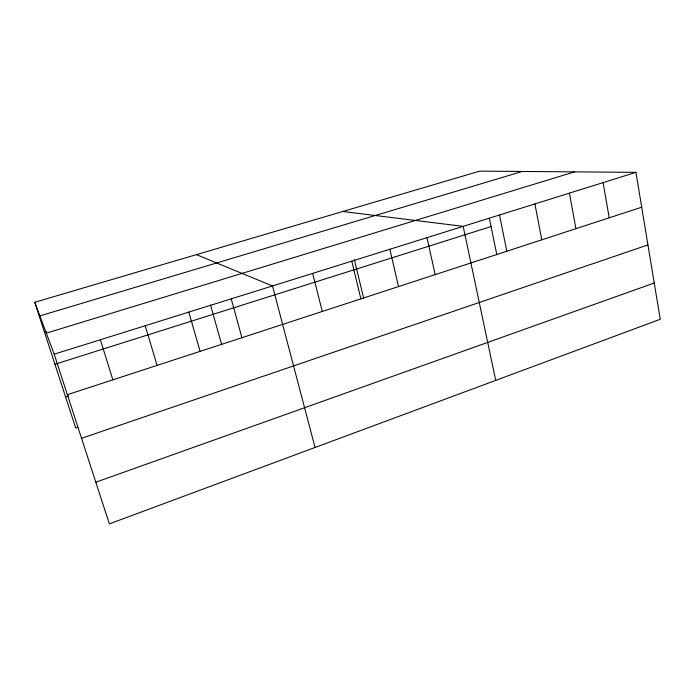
<?xml version="1.0" encoding="UTF-8"?>
<svg xmlns="http://www.w3.org/2000/svg" width="695" height="695" viewBox="0 0 695 695"><rect width="100%" height="100%" fill="white"/><g stroke="black" fill="none" stroke-linecap="round" stroke-linejoin="round"><path stroke-width="1.04" d="M95.823 482.226L654.247 282.995M81.55 438.31L647.94 244.901M77.727 427.39L75.712 428.068L34.75 302.282L479.75 171.126L635.934 172.351L660.25 319.274L109.358 523.874L54.21 354.181L34.75 302.282M67.372 394.682L641.702 207.206M65.565 396.906L68.614 395.907M54.931 364.258L491.07 226.544M54.21 354.181L635.934 172.351M46.322 333.14L574.539 171.874M44.437 332.019L46.452 331.402M39.858 315.904L522.301 171.457M342.774 211.497L463.174 226.353L495.726 380.382M196.424 254.631L272.501 285.958L315.043 447.484M100.367 339.759L112.859 379.835M145.212 325.738L157.079 365.396M188.823 312.107L200.073 351.357M210.55 304.975L221.705 344.746M231.235 298.85L241.912 337.701M312.663 273.396L322.272 311.473M351.774 261.172L360.879 298.867M354.389 259.704L363.685 298.311M389.869 249.27L398.504 286.592M426.991 237.664L435.166 274.621M489.384 218.299L496.838 254.796M499.505 214.998L506.811 251.234M534.907 203.93L541.805 239.81M569.431 193.141L575.929 228.672M603.095 182.62L609.22 217.804"/></g></svg>
